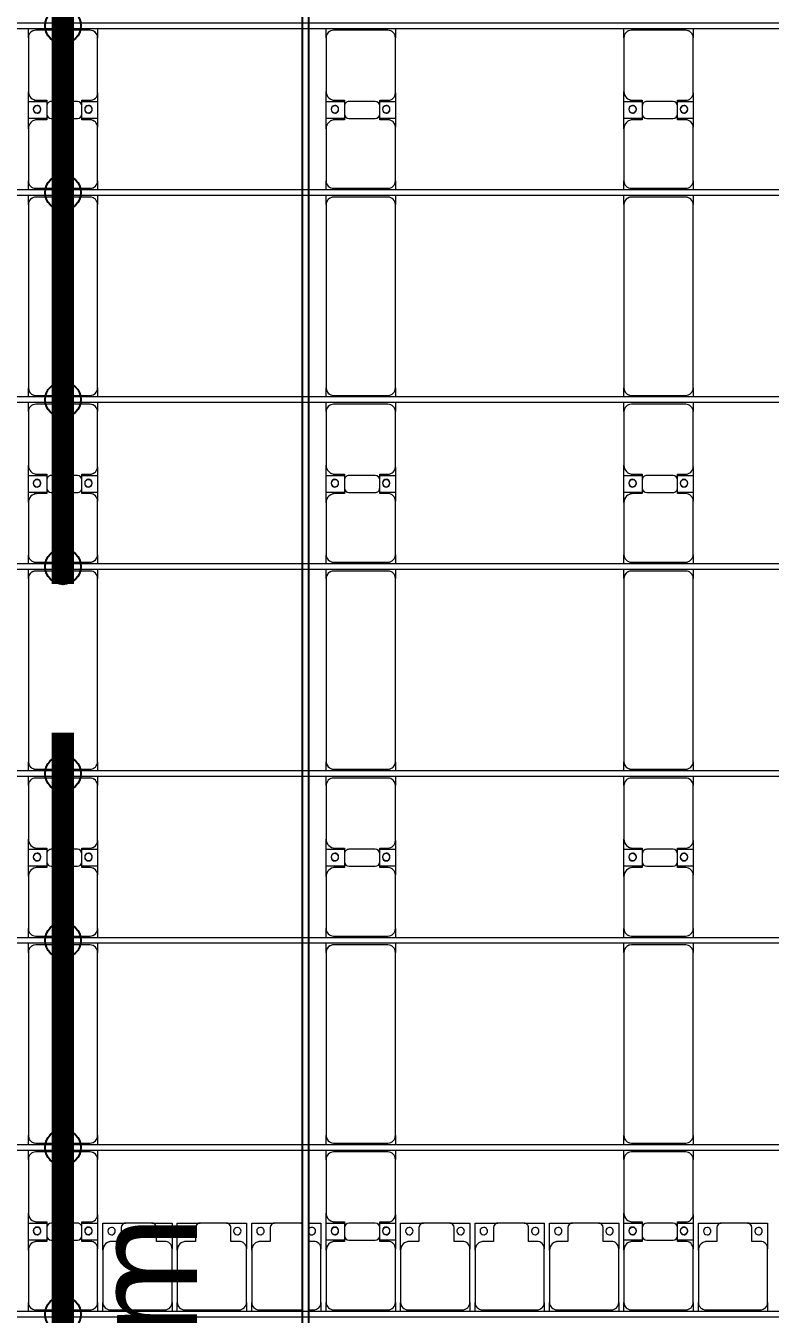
# Model space of a CAD drawing. Header units: millimetres. Extents: x -147246 to 112336, y -213734 to -86506.
# Drawn here: x -136365 to -131365, y -130845 to -122195 of the extents above; entities that cross this region are included whole.
import ezdxf

# ---------------------------------------------------------------- set-up
doc = ezdxf.new("R2010")
doc.units = ezdxf.units.MM
doc.layers.add('A-GENM', color=13, linetype='Continuous', lineweight=9)
doc.layers.add('S-BEAM', color=12, linetype='Continuous', lineweight=9)
doc.layers.add('GC-GHI CHU', color=2, linetype='Continuous')
doc.layers.add('GC-HOP 40x60 GIA CUONG', color=1, linetype='Continuous')
doc.styles.add('GC_VN', font='arial.ttf')

# ---------------------------------------------------------------- blocks, each defined once
blk = doc.blocks.new('Dai phao do pin - DẢI PHAO ĐỠ PIN-29486-BỐ TRÍ KHUNG KẾT CẤU BÈ PIN 05')
at = {"layer": 'A-GENM', "color": 7}
for p, q in [((25808.9, 223.4), (25869.7, 223.4)), ((25819.7, 173.4), (25819.7, -191.6)), ((26239.7, 223.4), (25869.7, 223.4)), ((26239.7, 223.4), (26412.2, 223.4)), ((26289.7, 118.2), (26289.7, 173.4)), ((26297.8, 223.4), (26470.3, 223.4)), ((26297.8, 118.2), (26297.8, 223.4)), ((26412.2, 223.4), (26412.2, 118.2)), ((26420.3, 173.4), (26420.3, 118.2)), ((26830.3, 223.4), (26470.3, 223.4)), ((26830.3, 223.4), (26888.9, 223.4)), ((26880.3, -191.6), (26880.3, 173.4)), ((26928.9, 223.4), (26989.7, 223.4)), ((26939.7, 173.4), (26939.7, -191.6)), ((28220.3, 223.4), (26989.7, 223.4)), ((28220.3, 223.4), (28278.9, 223.4)), ((28270.3, -191.6), (28270.3, 173.4)), ((28318.9, 223.4), (28379.7, 223.4)), ((28329.7, 173.4), (28329.7, -191.6)), ((28749.7, 223.4), (28379.7, 223.4)), ((28749.7, 223.4), (28922.2, 223.4)), ((28799.7, 118.2), (28799.7, 173.4)), ((28807.8, 223.4), (28980.3, 223.4)), ((28807.8, 118.2), (28807.8, 223.4)), ((28922.2, 223.4), (28922.2, 118.2)), ((28930.3, 173.4), (28930.3, 118.2)), ((29340.3, 223.4), (28980.3, 223.4)), ((29340.3, 223.4), (29398.9, 223.4)), ((29390.3, -191.6), (29390.3, 173.4)), ((29438.9, 223.4), (29499.7, 223.4)), ((29449.7, 173.4), (29449.7, -191.6)), ((30730.3, 223.4), (29499.7, 223.4)), ((30730.3, 223.4), (30788.9, 223.4)), ((30780.3, -191.6), (30780.3, 173.4)), ((30828.9, 223.4), (30889.7, 223.4)), ((30839.7, 173.4), (30839.7, -191.6)), ((31259.7, 223.4), (30889.7, 223.4)), ((31259.7, 223.4), (31432.2, 223.4)), ((31309.7, 118.2), (31309.7, 173.4)), ((31317.8, 223.4), (31490.3, 223.4)), ((31317.8, 118.2), (31317.8, 223.4)), ((31432.2, 223.4), (31432.2, 118.2)), ((31440.3, 173.4), (31440.3, 118.2)), ((31850.3, 223.4), (31490.3, 223.4)), ((31850.3, 223.4), (31908.9, 223.4)), ((31900.3, -191.6), (31900.3, 173.4)), ((31948.9, 223.4), (32009.7, 223.4)), ((31959.7, 173.4), (31959.7, -191.6)), ((33240.3, 223.4), (32009.7, 223.4)), ((33240.3, 223.4), (33298.9, 223.4)), ((33290.3, -191.6), (33290.3, 173.4)), ((33338.9, 223.4), (33399.7, 223.4)), ((33349.7, 173.4), (33349.7, -191.6)), ((33769.7, 223.4), (33399.7, 223.4)), ((33769.7, 223.4), (33942.2, 223.4)), ((33819.7, 118.2), (33819.7, 173.4)), ((33942.2, 223.4), (33942.2, 118.4)), ((26382.2, 118.2), (26289.7, 118.2)), ((26297.8, 88.2), (26297.8, -88.2)), ((26420.3, 118.2), (26327.8, 118.2)), ((26412.2, -88.2), (26412.2, 88.2)), ((28892.2, 118.2), (28799.7, 118.2)), ((28807.8, 88.2), (28807.8, -88.2)), ((28930.3, 118.2), (28837.8, 118.2)), ((28922.2, -88.2), (28922.2, 88.2)), ((31402.2, 118.2), (31309.7, 118.2)), ((31317.8, 88.2), (31317.8, -88.2)), ((31440.3, 118.2), (31347.8, 118.2)), ((31432.2, -88.2), (31432.2, 88.2)), ((33912.2, 118.2), (33819.7, 118.2)), ((33942.2, -88.2), (33942.2, 88.2)), ((26289.7, -181.6), (26289.7, -118.2)), ((26289.7, -118.2), (26382.2, -118.2)), ((26297.8, -241.6), (26297.8, -120.7)), ((26327.8, -118.2), (26420.3, -118.2)), ((26412.2, -120.7), (26412.2, -241.6)), ((26420.3, -118.2), (26420.3, -181.6)), ((28799.7, -181.6), (28799.7, -118.2)), ((28799.7, -118.2), (28892.2, -118.2)), ((28807.8, -241.6), (28807.8, -120.7)), ((28837.8, -118.2), (28930.3, -118.2)), ((28922.2, -120.7), (28922.2, -241.6)), ((28930.3, -118.2), (28930.3, -181.6)), ((31309.7, -181.6), (31309.7, -118.2)), ((31309.7, -118.2), (31402.2, -118.2)), ((31317.8, -241.6), (31317.8, -120.7)), ((31347.8, -118.2), (31440.3, -118.2)), ((31432.2, -120.7), (31432.2, -241.6)), ((31440.3, -118.2), (31440.3, -181.6)), ((33819.7, -181.6), (33819.7, -118.2)), ((33819.7, -118.2), (33912.2, -118.2)), ((33942.2, -120.7), (33942.2, -241.6)), ((25869.7, -241.6), (25808.9, -241.6)), ((25869.7, -241.6), (26229.7, -241.6)), ((26412.2, -241.6), (26229.7, -241.6)), ((26480.3, -241.6), (26297.8, -241.6)), ((26480.3, -241.6), (26830.3, -241.6)), ((26888.9, -241.6), (26830.3, -241.6)), ((26989.7, -241.6), (26928.9, -241.6)), ((26989.7, -241.6), (28220.3, -241.6)), ((28278.9, -241.6), (28220.3, -241.6)), ((28379.7, -241.6), (28318.9, -241.6)), ((28379.7, -241.6), (28739.7, -241.6)), ((28922.2, -241.6), (28739.7, -241.6)), ((28990.3, -241.6), (28807.8, -241.6)), ((28990.3, -241.6), (29340.3, -241.6)), ((29398.9, -241.6), (29340.3, -241.6)), ((29499.7, -241.6), (29438.9, -241.6)), ((29499.7, -241.6), (30730.3, -241.6)), ((30788.9, -241.6), (30730.3, -241.6)), ((30889.7, -241.6), (30828.9, -241.6)), ((30889.7, -241.6), (31249.7, -241.6)), ((31432.2, -241.6), (31249.7, -241.6)), ((31500.3, -241.6), (31317.8, -241.6)), ((31500.3, -241.6), (31850.3, -241.6)), ((31908.9, -241.6), (31850.3, -241.6)), ((32009.7, -241.6), (31948.9, -241.6)), ((32009.7, -241.6), (33240.3, -241.6)), ((33298.9, -241.6), (33240.3, -241.6)), ((33399.7, -241.6), (33338.9, -241.6)), ((33399.7, -241.6), (33759.7, -241.6)), ((33942.2, -241.6), (33759.7, -241.6))]:
    blk.add_line(p, q, dxfattribs=at)
for centre, radius, start, end in [((25869.7, 173.4), 50, 90, 180), ((25869.7, 173.4), 50, 139.64634, 180), ((26239.7, 173.4), 50, 360, 90), ((26239.7, 173.4), 50, 360, 45), ((26348.6, 161.8), 25, 360, 180), ((26351.4, 161.8), 25, 360, 180), ((26470.3, 173.4), 50, 90, 180), ((26470.3, 173.4), 50, 135, 180), ((26830.3, 173.4), 50, 0, 90), ((26830.3, 173.4), 50, 0, 45), ((26989.7, 173.4), 50, 90, 180), ((26989.7, 173.4), 50, 90, 180), ((28220.3, 173.4), 50, 0, 90), ((28220.3, 173.4), 50, 45, 90), ((28379.7, 173.4), 50, 90, 180), ((28379.7, 173.4), 50, 135, 180), ((28749.7, 173.4), 50, 0, 90), ((28749.7, 173.4), 50, 0, 45), ((28858.6, 161.8), 25, 0, 180), ((28861.4, 161.8), 25, 0, 180), ((28980.3, 173.4), 50, 90, 180), ((28980.3, 173.4), 50, 135, 180), ((29340.3, 173.4), 50, 0, 90), ((29340.3, 173.4), 50, 0, 45), ((29499.7, 173.4), 50, 90, 180), ((29499.7, 173.4), 50, 90, 180), ((30730.3, 173.4), 50, 0, 90), ((30730.3, 173.4), 50, 45, 90), ((30889.7, 173.4), 50, 90, 180), ((30889.7, 173.4), 50, 135, 180), ((31259.7, 173.4), 50, 0, 90), ((31259.7, 173.4), 50, 0, 45), ((31368.6, 161.8), 25, 360, 180), ((31371.4, 161.8), 25, 0, 180), ((31490.3, 173.4), 50, 90, 180), ((31490.3, 173.4), 50, 135, 180), ((31850.3, 173.4), 50, 0, 90), ((31850.3, 173.4), 50, 0, 45), ((32009.7, 173.4), 50, 90, 180), ((32009.7, 173.4), 50, 90, 180), ((33240.3, 173.4), 50, 0, 90), ((33240.3, 173.4), 50, 45, 90), ((33399.7, 173.4), 50, 90, 180), ((33399.7, 173.4), 50, 135, 180), ((33769.7, 173.4), 50, 360, 90), ((33769.7, 173.4), 50, 360, 45), ((33878.6, 161.8), 25, 360, 180), ((26327.8, 88.2), 30, 90, 180), ((26348.6, 161.8), 25, 180, 0), ((26351.4, 161.8), 25, 180, 0), ((26382.2, 88.2), 30, 0, 90), ((28837.8, 88.2), 30, 90, 180), ((28858.6, 161.8), 25, 180, 360), ((28861.4, 161.8), 25, 180, 0), ((28892.2, 88.2), 30, 360, 90), ((31347.8, 88.2), 30, 90, 180), ((31368.6, 161.8), 25, 180, 360), ((31371.4, 161.8), 25, 180, 0), ((31402.2, 88.2), 30, 0, 90), ((33878.6, 161.8), 25, 180, 360), ((33912.2, 88.2), 30, 0, 90), ((26327.8, -88.2), 30, 180, 270), ((26348.6, -183.2), 25, 360, 180), ((26351.4, -183.2), 25, 360, 180), ((26382.2, -88.2), 30, 270, 0), ((28837.8, -88.2), 30, 180, 270), ((28858.6, -183.2), 25, 360, 180), ((28861.4, -183.2), 25, 360, 180), ((28892.2, -88.2), 30, 270, 0), ((31347.8, -88.2), 30, 180, 270), ((31368.6, -183.2), 25, 360, 180), ((31371.4, -183.2), 25, 360, 180), ((31402.2, -88.2), 30, 270, 0), ((33878.6, -183.2), 25, 0, 180), ((33912.2, -88.2), 30, 270, 0), ((25869.7, -191.6), 50, 180, 270), ((25869.7, -191.6), 50, 180, 220.3569), ((26229.7, -181.6), 60, 270, 0), ((26229.7, -181.6), 60, 330, 0), ((26348.6, -183.2), 25, 180, 360), ((26351.4, -183.2), 25, 180, 360), ((26480.3, -181.6), 60, 180, 270), ((26480.3, -181.6), 60, 180, 210), ((26830.3, -191.6), 50, 270, 0), ((26830.3, -191.6), 50, 315, 0), ((26989.7, -191.6), 50, 180, 270), ((26989.7, -191.6), 50, 180, 255), ((28220.3, -191.6), 50, 270, 0), ((28220.3, -191.6), 50, 270, 345), ((28379.7, -191.6), 50, 180, 270), ((28379.7, -191.6), 50, 180, 225), ((28739.7, -181.6), 60, 270, 360), ((28739.7, -181.6), 60, 330, 0), ((28858.6, -183.2), 25, 180, 0), ((28861.4, -183.2), 25, 180, 360), ((28990.3, -181.6), 60, 180, 270), ((28990.3, -181.6), 60, 180, 210), ((29340.3, -191.6), 50, 270, 0), ((29340.3, -191.6), 50, 315, 0), ((29499.7, -191.6), 50, 180, 270), ((29499.7, -191.6), 50, 180, 255), ((30730.3, -191.6), 50, 270, 0), ((30730.3, -191.6), 50, 270, 345), ((30889.7, -191.6), 50, 180, 270), ((30889.7, -191.6), 50, 180, 225), ((31249.7, -181.6), 60, 270, 360), ((31249.7, -181.6), 60, 330, 0), ((31368.6, -183.2), 25, 180, 360), ((31371.4, -183.2), 25, 180, 360), ((31500.3, -181.6), 60, 180, 270), ((31500.3, -181.6), 60, 180, 210), ((31850.3, -191.6), 50, 270, 360), ((31850.3, -191.6), 50, 315, 0), ((32009.7, -191.6), 50, 180, 270), ((32009.7, -191.6), 50, 180, 255), ((33240.3, -191.6), 50, 270, 0), ((33240.3, -191.6), 50, 270, 345), ((33399.7, -191.6), 50, 180, 270), ((33399.7, -191.6), 50, 180, 225), ((33759.7, -181.6), 60, 270, 360), ((33759.7, -181.6), 60, 330, 360), ((33878.6, -183.2), 25, 180, 0)]:
    blk.add_arc(centre, radius, start, end, dxfattribs=at)
blk = doc.blocks.new('Dai phao do pin - DẢI PHAO ĐỠ PIN-29517-BỐ TRÍ KHUNG KẾT CẤU BÈ PIN 05')
at = {"layer": 'A-GENM', "color": 7}
for p, q in [((25808.9, 223.4), (25869.7, 223.4)), ((25819.7, 173.4), (25819.7, -191.6)), ((26239.7, 223.4), (25869.7, 223.4)), ((26239.7, 223.4), (26412.2, 223.4)), ((26289.7, 118.2), (26289.7, 173.4)), ((26297.8, 223.4), (26470.3, 223.4)), ((26297.8, 118.2), (26297.8, 223.4)), ((26412.2, 223.4), (26412.2, 118.2)), ((26420.3, 173.4), (26420.3, 118.2)), ((26830.3, 223.4), (26470.3, 223.4)), ((26830.3, 223.4), (26888.9, 223.4)), ((26880.3, -191.6), (26880.3, 173.4)), ((26928.9, 223.4), (26989.7, 223.4)), ((26939.7, 173.4), (26939.7, -191.6)), ((28220.3, 223.4), (26989.7, 223.4)), ((28220.3, 223.4), (28278.9, 223.4)), ((28270.3, -191.6), (28270.3, 173.4)), ((28318.9, 223.4), (28379.7, 223.4)), ((28329.7, 173.4), (28329.7, -191.6)), ((28749.7, 223.4), (28379.7, 223.4)), ((28749.7, 223.4), (28922.2, 223.4)), ((28799.7, 118.2), (28799.7, 173.4)), ((28807.8, 223.4), (28980.3, 223.4)), ((28807.8, 118.2), (28807.8, 223.4)), ((28922.2, 223.4), (28922.2, 118.2)), ((28930.3, 173.4), (28930.3, 118.2)), ((29340.3, 223.4), (28980.3, 223.4)), ((29340.3, 223.4), (29398.9, 223.4)), ((29390.3, -191.6), (29390.3, 173.4)), ((29438.9, 223.4), (29499.7, 223.4)), ((29449.7, 173.4), (29449.7, -191.6)), ((30730.3, 223.4), (29499.7, 223.4)), ((30730.3, 223.4), (30788.9, 223.4)), ((30780.3, -191.6), (30780.3, 173.4)), ((30828.9, 223.4), (30889.7, 223.4)), ((30839.7, 173.4), (30839.7, -191.6)), ((31259.7, 223.4), (30889.7, 223.4)), ((31259.7, 223.4), (31432.2, 223.4)), ((31309.7, 118.2), (31309.7, 173.4)), ((31317.8, 223.4), (31490.3, 223.4)), ((31317.8, 118.2), (31317.8, 223.4)), ((31432.2, 223.4), (31432.2, 118.2)), ((31440.3, 173.4), (31440.3, 118.2)), ((31850.3, 223.4), (31490.3, 223.4)), ((31850.3, 223.4), (31908.9, 223.4)), ((31900.3, -191.6), (31900.3, 173.4)), ((31948.9, 223.4), (32009.7, 223.4)), ((31959.7, 173.4), (31959.7, -191.6)), ((33240.3, 223.4), (32009.7, 223.4)), ((33240.3, 223.4), (33298.9, 223.4)), ((33290.3, -191.6), (33290.3, 173.4)), ((33338.9, 223.4), (33399.7, 223.4)), ((33349.7, 173.4), (33349.7, -191.6)), ((33769.7, 223.4), (33399.7, 223.4)), ((33769.7, 223.4), (33942.2, 223.4)), ((33819.7, 118.2), (33819.7, 173.4)), ((33942.2, 223.4), (33942.2, 118.4)), ((26382.2, 118.2), (26289.7, 118.2)), ((26297.8, 88.2), (26297.8, -88.2)), ((26420.3, 118.2), (26327.8, 118.2)), ((26412.2, -88.2), (26412.2, 88.2)), ((28892.2, 118.2), (28799.7, 118.2)), ((28807.8, 88.2), (28807.8, -88.2)), ((28930.3, 118.2), (28837.8, 118.2)), ((28922.2, -88.2), (28922.2, 88.2)), ((31402.2, 118.2), (31309.7, 118.2)), ((31317.8, 88.2), (31317.8, -88.2)), ((31440.3, 118.2), (31347.8, 118.2)), ((31432.2, -88.2), (31432.2, 88.2)), ((33912.2, 118.2), (33819.7, 118.2)), ((33942.2, -88.2), (33942.2, 88.2)), ((26289.7, -181.6), (26289.7, -118.2)), ((26289.7, -118.2), (26382.2, -118.2)), ((26297.8, -241.6), (26297.8, -118.2)), ((26327.8, -118.2), (26420.3, -118.2)), ((26412.2, -118.2), (26412.2, -241.6)), ((26420.3, -118.2), (26420.3, -181.6)), ((28799.7, -181.6), (28799.7, -118.2)), ((28799.7, -118.2), (28892.2, -118.2)), ((28807.8, -241.6), (28807.8, -118.2)), ((28837.8, -118.2), (28930.3, -118.2)), ((28922.2, -118.2), (28922.2, -241.6)), ((28930.3, -118.2), (28930.3, -181.6)), ((31309.7, -181.6), (31309.7, -118.2)), ((31309.7, -118.2), (31402.2, -118.2)), ((31317.8, -241.6), (31317.8, -118.2)), ((31347.8, -118.2), (31440.3, -118.2)), ((31432.2, -118.2), (31432.2, -241.6)), ((31440.3, -118.2), (31440.3, -181.6)), ((33819.7, -181.6), (33819.7, -118.2)), ((33819.7, -118.2), (33912.2, -118.2)), ((33942.2, -118), (33942.2, -241.6)), ((25869.7, -241.6), (25808.9, -241.6)), ((25869.7, -241.6), (26229.7, -241.6)), ((26412.2, -241.6), (26229.7, -241.6)), ((26480.3, -241.6), (26297.8, -241.6)), ((26480.3, -241.6), (26830.3, -241.6)), ((26888.9, -241.6), (26830.3, -241.6)), ((26989.7, -241.6), (26928.9, -241.6)), ((26989.7, -241.6), (28220.3, -241.6)), ((28278.9, -241.6), (28220.3, -241.6)), ((28379.7, -241.6), (28318.9, -241.6)), ((28379.7, -241.6), (28739.7, -241.6)), ((28922.2, -241.6), (28739.7, -241.6)), ((28990.3, -241.6), (28807.8, -241.6)), ((28990.3, -241.6), (29340.3, -241.6)), ((29398.9, -241.6), (29340.3, -241.6)), ((29499.7, -241.6), (29438.9, -241.6)), ((29499.7, -241.6), (30730.3, -241.6)), ((30788.9, -241.6), (30730.3, -241.6)), ((30889.7, -241.6), (30828.9, -241.6)), ((30889.7, -241.6), (31249.7, -241.6)), ((31432.2, -241.6), (31249.7, -241.6)), ((31500.3, -241.6), (31317.8, -241.6)), ((31500.3, -241.6), (31850.3, -241.6)), ((31908.9, -241.6), (31850.3, -241.6)), ((32009.7, -241.6), (31948.9, -241.6)), ((32009.7, -241.6), (33240.3, -241.6)), ((33298.9, -241.6), (33240.3, -241.6)), ((33399.7, -241.6), (33338.9, -241.6)), ((33399.7, -241.6), (33759.7, -241.6)), ((33942.2, -241.6), (33759.7, -241.6))]:
    blk.add_line(p, q, dxfattribs=at)
for centre, radius, start, end in [((25869.7, 173.4), 50, 90, 180), ((25869.7, 173.4), 50, 139.66143, 180), ((26239.7, 173.4), 50, 360, 90), ((26239.7, 173.4), 50, 360, 45), ((26348.6, 161.8), 25, 360, 180), ((26351.4, 161.8), 25, 360, 180), ((26470.3, 173.4), 50, 90, 180), ((26470.3, 173.4), 50, 135, 180), ((26830.3, 173.4), 50, 0, 90), ((26830.3, 173.4), 50, 0, 45), ((26989.7, 173.4), 50, 90, 180), ((26989.7, 173.4), 50, 90, 180), ((28220.3, 173.4), 50, 0, 90), ((28220.3, 173.4), 50, 45, 90), ((28379.7, 173.4), 50, 90, 180), ((28379.7, 173.4), 50, 135, 180), ((28749.7, 173.4), 50, 0, 90), ((28749.7, 173.4), 50, 0, 45), ((28858.6, 161.8), 25, 0, 180), ((28861.4, 161.8), 25, 0, 180), ((28980.3, 173.4), 50, 90, 180), ((28980.3, 173.4), 50, 135, 180), ((29340.3, 173.4), 50, 0, 90), ((29340.3, 173.4), 50, 0, 45), ((29499.7, 173.4), 50, 90, 180), ((29499.7, 173.4), 50, 90, 180), ((30730.3, 173.4), 50, 0, 90), ((30730.3, 173.4), 50, 45, 90), ((30889.7, 173.4), 50, 90, 180), ((30889.7, 173.4), 50, 135, 180), ((31259.7, 173.4), 50, 0, 90), ((31259.7, 173.4), 50, 0, 45), ((31368.6, 161.8), 25, 360, 180), ((31371.4, 161.8), 25, 0, 180), ((31490.3, 173.4), 50, 90, 180), ((31490.3, 173.4), 50, 135, 180), ((31850.3, 173.4), 50, 0, 90), ((31850.3, 173.4), 50, 0, 45), ((32009.7, 173.4), 50, 90, 180), ((32009.7, 173.4), 50, 90, 180), ((33240.3, 173.4), 50, 0, 90), ((33240.3, 173.4), 50, 45, 90), ((33399.7, 173.4), 50, 90, 180), ((33399.7, 173.4), 50, 135, 180), ((33769.7, 173.4), 50, 360, 90), ((33769.7, 173.4), 50, 360, 45), ((33878.6, 161.8), 25, 360, 180), ((26327.8, 88.2), 30, 90, 180), ((26348.6, 161.8), 25, 180, 0), ((26351.4, 161.8), 25, 180, 0), ((26382.2, 88.2), 30, 0, 90), ((28837.8, 88.2), 30, 90, 180), ((28858.6, 161.8), 25, 180, 360), ((28861.4, 161.8), 25, 180, 0), ((28892.2, 88.2), 30, 360, 90), ((31347.8, 88.2), 30, 90, 180), ((31368.6, 161.8), 25, 180, 360), ((31371.4, 161.8), 25, 180, 0), ((31402.2, 88.2), 30, 0, 90), ((33878.6, 161.8), 25, 180, 360), ((33912.2, 88.2), 30, 0, 90), ((26327.8, -88.2), 30, 180, 270), ((26348.6, -183.2), 25, 360, 180), ((26351.4, -183.2), 25, 360, 180), ((26382.2, -88.2), 30, 270, 0), ((28837.8, -88.2), 30, 180, 270), ((28858.6, -183.2), 25, 360, 180), ((28861.4, -183.2), 25, 360, 180), ((28892.2, -88.2), 30, 270, 0), ((31347.8, -88.2), 30, 180, 270), ((31368.6, -183.2), 25, 360, 180), ((31371.4, -183.2), 25, 360, 180), ((31402.2, -88.2), 30, 270, 0), ((33878.6, -183.2), 25, 0, 180), ((33912.2, -88.2), 30, 270, 0), ((25869.7, -191.6), 50, 180, 270), ((25869.7, -191.6), 50, 180, 225), ((26229.7, -181.6), 60, 270, 0), ((26229.7, -181.6), 60, 330, 0), ((26348.6, -183.2), 25, 180, 360), ((26351.4, -183.2), 25, 180, 360), ((26480.3, -181.6), 60, 180, 270), ((26480.3, -181.6), 60, 180, 210), ((26830.3, -191.6), 50, 270, 0), ((26830.3, -191.6), 50, 315, 0), ((26989.7, -191.6), 50, 180, 270), ((26989.7, -191.6), 50, 180, 210), ((26989.7, -191.6), 50, 211.32872, 255), ((28220.3, -191.6), 50, 270, 0), ((28220.3, -191.6), 50, 270, 345), ((28379.7, -191.6), 50, 180, 270), ((28379.7, -191.6), 50, 180, 225), ((28739.7, -181.6), 60, 270, 360), ((28739.7, -181.6), 60, 330, 0), ((28858.6, -183.2), 25, 180, 0), ((28861.4, -183.2), 25, 180, 360), ((28990.3, -181.6), 60, 180, 270), ((28990.3, -181.6), 60, 180, 210), ((29340.3, -191.6), 50, 270, 0), ((29340.3, -191.6), 50, 315, 0), ((29499.7, -191.6), 50, 180, 270), ((29499.7, -191.6), 50, 180, 255), ((30730.3, -191.6), 50, 270, 0), ((30730.3, -191.6), 50, 270, 345), ((30889.7, -191.6), 50, 180, 270), ((30889.7, -191.6), 50, 180, 225), ((31249.7, -181.6), 60, 270, 360), ((31249.7, -181.6), 60, 330, 0), ((31368.6, -183.2), 25, 180, 360), ((31371.4, -183.2), 25, 180, 360), ((31500.3, -181.6), 60, 180, 270), ((31500.3, -181.6), 60, 180, 210), ((31850.3, -191.6), 50, 270, 360), ((31850.3, -191.6), 50, 315, 0), ((32009.7, -191.6), 50, 180, 270), ((32009.7, -191.6), 50, 180, 210), ((32009.7, -191.6), 50, 211.29966, 255), ((33240.3, -191.6), 50, 270, 0), ((33240.3, -191.6), 50, 270, 345), ((33399.7, -191.6), 50, 180, 270), ((33399.7, -191.6), 50, 180, 225), ((33759.7, -181.6), 60, 270, 360), ((33759.7, -181.6), 60, 330, 360), ((33878.6, -183.2), 25, 180, 0)]:
    blk.add_arc(centre, radius, start, end, dxfattribs=at)
blk = doc.blocks.new('Dai phao do pin - DẢI PHAO ĐỠ PIN-29548-BỐ TRÍ KHUNG KẾT CẤU BÈ PIN 05')
at = {"layer": 'A-GENM', "color": 7}
for p, q in [((25808.9, 223.4), (25869.7, 223.4)), ((25819.7, 173.4), (25819.7, -191.6)), ((26239.7, 223.4), (25869.7, 223.4)), ((26239.7, 223.4), (26412.2, 223.4)), ((26289.7, 118.2), (26289.7, 173.4)), ((26297.8, 223.4), (26470.3, 223.4)), ((26297.8, 118.2), (26297.8, 223.4)), ((26412.2, 223.4), (26412.2, 118.2)), ((26420.3, 173.4), (26420.3, 118.2)), ((26830.3, 223.4), (26470.3, 223.4)), ((26830.3, 223.4), (26888.9, 223.4)), ((26880.3, -191.6), (26880.3, 173.4)), ((26928.9, 223.4), (26989.7, 223.4)), ((26939.7, 173.4), (26939.7, -191.6)), ((28220.3, 223.4), (26989.7, 223.4)), ((28220.3, 223.4), (28278.9, 223.4)), ((28270.3, -191.6), (28270.3, 173.4)), ((28318.9, 223.4), (28379.7, 223.4)), ((28329.7, 173.4), (28329.7, -191.6)), ((28749.7, 223.4), (28379.7, 223.4)), ((28749.7, 223.4), (28922.2, 223.4)), ((28799.7, 118.2), (28799.7, 173.4)), ((28807.8, 223.4), (28980.3, 223.4)), ((28807.8, 118.2), (28807.8, 223.4)), ((28922.2, 223.4), (28922.2, 118.2)), ((28930.3, 173.4), (28930.3, 118.2)), ((29340.3, 223.4), (28980.3, 223.4)), ((29340.3, 223.4), (29398.9, 223.4)), ((29390.3, -191.6), (29390.3, 173.4)), ((29438.9, 223.4), (29499.7, 223.4)), ((29449.7, 173.4), (29449.7, -191.6)), ((30730.3, 223.4), (29499.7, 223.4)), ((30730.3, 223.4), (30788.9, 223.4)), ((30780.3, -191.6), (30780.3, 173.4)), ((30828.9, 223.4), (30889.7, 223.4)), ((30839.7, 173.4), (30839.7, -191.6)), ((31259.7, 223.4), (30889.7, 223.4)), ((31259.7, 223.4), (31432.2, 223.4)), ((31309.7, 118.2), (31309.7, 173.4)), ((31317.8, 223.4), (31490.3, 223.4)), ((31317.8, 118.2), (31317.8, 223.4)), ((31432.2, 223.4), (31432.2, 118.2)), ((31440.3, 173.4), (31440.3, 118.2)), ((31850.3, 223.4), (31490.3, 223.4)), ((31850.3, 223.4), (31908.9, 223.4)), ((31900.3, -191.6), (31900.3, 173.4)), ((31948.9, 223.4), (32009.7, 223.4)), ((31959.7, 173.4), (31959.7, -191.6)), ((33240.3, 223.4), (32009.7, 223.4)), ((33240.3, 223.4), (33298.9, 223.4)), ((33290.3, -191.6), (33290.3, 173.4)), ((33338.9, 223.4), (33399.7, 223.4)), ((33349.7, 173.4), (33349.7, -191.6)), ((33769.7, 223.4), (33399.7, 223.4)), ((33769.7, 223.4), (33942.2, 223.4)), ((33819.7, 118.2), (33819.7, 173.4)), ((33942.2, 223.4), (33942.2, 118.4)), ((26382.2, 118.2), (26289.7, 118.2)), ((26297.8, 88.2), (26297.8, -88.2)), ((26420.3, 118.2), (26327.8, 118.2)), ((26412.2, -88.2), (26412.2, 88.2)), ((28892.2, 118.2), (28799.7, 118.2)), ((28807.8, 88.2), (28807.8, -88.2)), ((28930.3, 118.2), (28837.8, 118.2)), ((28922.2, -88.2), (28922.2, 88.2)), ((31402.2, 118.2), (31309.7, 118.2)), ((31317.8, 88.2), (31317.8, -88.2)), ((31440.3, 118.2), (31347.8, 118.2)), ((31432.2, -88.2), (31432.2, 88.2)), ((33912.2, 118.2), (33819.7, 118.2)), ((33942.2, -88.2), (33942.2, 88.2)), ((26289.7, -181.6), (26289.7, -118.2)), ((26289.7, -118.2), (26382.2, -118.2)), ((26297.8, -241.6), (26297.8, -118.2)), ((26327.8, -118.2), (26420.3, -118.2)), ((26412.2, -118.2), (26412.2, -241.6)), ((26420.3, -118.2), (26420.3, -181.6)), ((28799.7, -181.6), (28799.7, -118.2)), ((28799.7, -118.2), (28892.2, -118.2)), ((28807.8, -241.6), (28807.8, -118.2)), ((28837.8, -118.2), (28930.3, -118.2)), ((28922.2, -118.2), (28922.2, -241.6)), ((28930.3, -118.2), (28930.3, -181.6)), ((31309.7, -181.6), (31309.7, -118.2)), ((31309.7, -118.2), (31402.2, -118.2)), ((31317.8, -241.6), (31317.8, -118.2)), ((31347.8, -118.2), (31440.3, -118.2)), ((31432.2, -118.2), (31432.2, -241.6)), ((31440.3, -118.2), (31440.3, -181.6)), ((33819.7, -181.6), (33819.7, -118.2)), ((33819.7, -118.2), (33912.2, -118.2)), ((33942.2, -118), (33942.2, -241.6)), ((25869.7, -241.6), (25808.9, -241.6)), ((25869.7, -241.6), (26229.7, -241.6)), ((26412.2, -241.6), (26229.7, -241.6)), ((26480.3, -241.6), (26297.8, -241.6)), ((26480.3, -241.6), (26830.3, -241.6)), ((26888.9, -241.6), (26830.3, -241.6)), ((26989.7, -241.6), (26928.9, -241.6)), ((26989.7, -241.6), (28220.3, -241.6)), ((28278.9, -241.6), (28220.3, -241.6)), ((28379.7, -241.6), (28318.9, -241.6)), ((28379.7, -241.6), (28739.7, -241.6)), ((28922.2, -241.6), (28739.7, -241.6)), ((28990.3, -241.6), (28807.8, -241.6)), ((28990.3, -241.6), (29340.3, -241.6)), ((29398.9, -241.6), (29340.3, -241.6)), ((29499.7, -241.6), (29438.9, -241.6)), ((29499.7, -241.6), (30730.3, -241.6)), ((30788.9, -241.6), (30730.3, -241.6)), ((30889.7, -241.6), (30828.9, -241.6)), ((30889.7, -241.6), (31249.7, -241.6)), ((31432.2, -241.6), (31249.7, -241.6)), ((31500.3, -241.6), (31317.8, -241.6)), ((31500.3, -241.6), (31850.3, -241.6)), ((31908.9, -241.6), (31850.3, -241.6)), ((32009.7, -241.6), (31948.9, -241.6)), ((32009.7, -241.6), (33240.3, -241.6)), ((33298.9, -241.6), (33240.3, -241.6)), ((33399.7, -241.6), (33338.9, -241.6)), ((33399.7, -241.6), (33759.7, -241.6)), ((33942.2, -241.6), (33759.7, -241.6))]:
    blk.add_line(p, q, dxfattribs=at)
for centre, radius, start, end in [((25869.7, 173.4), 50, 90, 180), ((25869.7, 173.4), 50, 139.67652, 180), ((26239.7, 173.4), 50, 360, 90), ((26239.7, 173.4), 50, 360, 45), ((26348.6, 161.8), 25, 360, 180), ((26351.4, 161.8), 25, 360, 180), ((26470.3, 173.4), 50, 90, 180), ((26470.3, 173.4), 50, 135, 180), ((26830.3, 173.4), 50, 0, 90), ((26830.3, 173.4), 50, 0, 45), ((26989.7, 173.4), 50, 90, 180), ((26989.7, 173.4), 50, 90, 180), ((28220.3, 173.4), 50, 0, 90), ((28220.3, 173.4), 50, 45, 90), ((28379.7, 173.4), 50, 90, 180), ((28379.7, 173.4), 50, 135, 180), ((28749.7, 173.4), 50, 0, 90), ((28749.7, 173.4), 50, 0, 45), ((28858.6, 161.8), 25, 0, 180), ((28861.4, 161.8), 25, 0, 180), ((28980.3, 173.4), 50, 90, 180), ((28980.3, 173.4), 50, 135, 180), ((29340.3, 173.4), 50, 0, 90), ((29340.3, 173.4), 50, 0, 45), ((29499.7, 173.4), 50, 90, 180), ((29499.7, 173.4), 50, 90, 180), ((30730.3, 173.4), 50, 0, 90), ((30730.3, 173.4), 50, 45, 90), ((30889.7, 173.4), 50, 90, 180), ((30889.7, 173.4), 50, 135, 180), ((31259.7, 173.4), 50, 0, 90), ((31259.7, 173.4), 50, 0, 45), ((31368.6, 161.8), 25, 360, 180), ((31371.4, 161.8), 25, 0, 180), ((31490.3, 173.4), 50, 90, 180), ((31490.3, 173.4), 50, 135, 180), ((31850.3, 173.4), 50, 0, 90), ((31850.3, 173.4), 50, 0, 45), ((32009.7, 173.4), 50, 90, 180), ((32009.7, 173.4), 50, 90, 180), ((33240.3, 173.4), 50, 0, 90), ((33240.3, 173.4), 50, 45, 90), ((33399.7, 173.4), 50, 90, 180), ((33399.7, 173.4), 50, 135, 180), ((33769.7, 173.4), 50, 360, 90), ((33769.7, 173.4), 50, 360, 45), ((33878.6, 161.8), 25, 360, 180), ((26327.8, 88.2), 30, 90, 180), ((26348.6, 161.8), 25, 180, 0), ((26351.4, 161.8), 25, 180, 0), ((26382.2, 88.2), 30, 0, 90), ((28837.8, 88.2), 30, 90, 180), ((28858.6, 161.8), 25, 180, 360), ((28861.4, 161.8), 25, 180, 0), ((28892.2, 88.2), 30, 360, 90), ((31347.8, 88.2), 30, 90, 180), ((31368.6, 161.8), 25, 180, 360), ((31371.4, 161.8), 25, 180, 0), ((31402.2, 88.2), 30, 0, 90), ((33878.6, 161.8), 25, 180, 360), ((33912.2, 88.2), 30, 0, 90), ((26327.8, -88.2), 30, 180, 270), ((26348.6, -183.2), 25, 360, 180), ((26351.4, -183.2), 25, 360, 180), ((26382.2, -88.2), 30, 270, 0), ((28837.8, -88.2), 30, 180, 270), ((28858.6, -183.2), 25, 360, 180), ((28861.4, -183.2), 25, 360, 180), ((28892.2, -88.2), 30, 270, 0), ((31347.8, -88.2), 30, 180, 270), ((31368.6, -183.2), 25, 360, 180), ((31371.4, -183.2), 25, 360, 180), ((31402.2, -88.2), 30, 270, 0), ((33878.6, -183.2), 25, 0, 180), ((33912.2, -88.2), 30, 270, 0), ((25869.7, -191.6), 50, 180, 270), ((25869.7, -191.6), 50, 180, 220.32672), ((26229.7, -181.6), 60, 270, 0), ((26229.7, -181.6), 60, 330, 0), ((26348.6, -183.2), 25, 180, 360), ((26351.4, -183.2), 25, 180, 360), ((26480.3, -181.6), 60, 180, 270), ((26480.3, -181.6), 60, 180, 210), ((26830.3, -191.6), 50, 270, 0), ((26830.3, -191.6), 50, 315, 0), ((26989.7, -191.6), 50, 180, 270), ((26989.7, -191.6), 50, 180, 255), ((28220.3, -191.6), 50, 270, 0), ((28220.3, -191.6), 50, 270, 345), ((28379.7, -191.6), 50, 180, 270), ((28379.7, -191.6), 50, 180, 225), ((28739.7, -181.6), 60, 270, 360), ((28739.7, -181.6), 60, 330, 0), ((28858.6, -183.2), 25, 180, 0), ((28861.4, -183.2), 25, 180, 360), ((28990.3, -181.6), 60, 180, 270), ((28990.3, -181.6), 60, 180, 210), ((29340.3, -191.6), 50, 270, 0), ((29340.3, -191.6), 50, 315, 0), ((29499.7, -191.6), 50, 180, 270), ((29499.7, -191.6), 50, 180, 255), ((30730.3, -191.6), 50, 270, 0), ((30730.3, -191.6), 50, 270, 345), ((30889.7, -191.6), 50, 180, 270), ((30889.7, -191.6), 50, 180, 225), ((31249.7, -181.6), 60, 270, 360), ((31249.7, -181.6), 60, 330, 0), ((31368.6, -183.2), 25, 180, 360), ((31371.4, -183.2), 25, 180, 360), ((31500.3, -181.6), 60, 180, 270), ((31500.3, -181.6), 60, 180, 210), ((31850.3, -191.6), 50, 270, 360), ((31850.3, -191.6), 50, 315, 0), ((32009.7, -191.6), 50, 180, 270), ((32009.7, -191.6), 50, 180, 255), ((33240.3, -191.6), 50, 270, 0), ((33240.3, -191.6), 50, 270, 345), ((33399.7, -191.6), 50, 180, 270), ((33399.7, -191.6), 50, 180, 225), ((33759.7, -181.6), 60, 270, 360), ((33759.7, -181.6), 60, 330, 360), ((33878.6, -183.2), 25, 180, 0)]:
    blk.add_arc(centre, radius, start, end, dxfattribs=at)
blk = doc.blocks.new('Dải phao đi lại kèm đỡ invester - DẢI PHAO ĐI LẠI-14853-BỐ TRÍ KHUNG KẾT CẤU BÈ PIN 05')
at = {"layer": 'A-GENM', "color": 7}
for p, q in [((3758.4, 1312.2), (3879.1, 1312.2)), ((3758.4, 1129.7), (3758.4, 1312.2)), ((4088.2, 1312.2), (3911.8, 1312.2)), ((4118, 1312.2), (4223.4, 1312.2)), ((4223.4, 1312.2), (4223.4, 1139.7)), ((4258.4, 1312.2), (4411.8, 1312.2)), ((4258.4, 1129.7), (4258.4, 1312.2)), ((4588.2, 1312.2), (4411.8, 1312.2)), ((4588.2, 1312.2), (4723.4, 1312.2)), ((4723.4, 1312.2), (4723.4, 1139.7)), ((4758.4, 1312.2), (4911.8, 1312.2)), ((4758.4, 1129.7), (4758.4, 1312.2)), ((5088.2, 1312.2), (4911.8, 1312.2)), ((5088.2, 1312.2), (5223.4, 1312.2)), ((5223.4, 1312.2), (5223.4, 1139.7)), ((5258.4, 1312.2), (5411.8, 1312.2)), ((5258.4, 1129.7), (5258.4, 1312.2)), ((5588.2, 1312.2), (5411.8, 1312.2)), ((5588.2, 1312.2), (5599.8, 1312.2)), ((5639.8, 1312.2), (5723.4, 1312.2)), ((5723.4, 1312.2), (5723.4, 1139.7)), ((5758.4, 1312.2), (5881.6, 1312.2)), ((5758.4, 1129.7), (5758.4, 1312.2)), ((6088.2, 1312.2), (5911.8, 1312.2)), ((6118, 1312.2), (6223.4, 1312.2)), ((6223.4, 1312.2), (6223.4, 1139.7)), ((6258.4, 1312.2), (6411.8, 1312.2)), ((6258.4, 1129.7), (6258.4, 1312.2)), ((6588.2, 1312.2), (6411.8, 1312.2)), ((6588.2, 1312.2), (6723.4, 1312.2)), ((6723.4, 1312.2), (6723.4, 1139.7)), ((6758.4, 1312.2), (6911.8, 1312.2)), ((6758.4, 1129.7), (6758.4, 1312.2)), ((7088.2, 1312.2), (6911.8, 1312.2)), ((7088.2, 1312.2), (7223.4, 1312.2)), ((7223.4, 1312.2), (7223.4, 1139.7)), ((7258.4, 1312.2), (7411.8, 1312.2)), ((7258.4, 1129.7), (7258.4, 1312.2)), ((7588.2, 1312.2), (7411.8, 1312.2)), ((7588.2, 1312.2), (7723.4, 1312.2)), ((7723.4, 1312.2), (7723.4, 1139.7)), ((7758.4, 1312.2), (7881.6, 1312.2)), ((7758.4, 1129.7), (7758.4, 1312.2)), ((8088.2, 1312.2), (7911.8, 1312.2)), ((8118, 1312.2), (8223.4, 1312.2)), ((8223.4, 1312.2), (8223.4, 1139.7)), ((8258.4, 1312.2), (8411.8, 1312.2)), ((8258.4, 1129.7), (8258.4, 1312.2)), ((8588.2, 1312.2), (8411.8, 1312.2)), ((8588.2, 1312.2), (8723.4, 1312.2)), ((8723.4, 1312.2), (8723.4, 1139.7)), ((3881.8, 1282.2), (3881.8, 1189.7)), ((4118.2, 1189.7), (4118.2, 1282.2)), ((4381.8, 1282.2), (4381.8, 1189.7)), ((4618.2, 1189.7), (4618.2, 1282.2)), ((4881.8, 1282.2), (4881.8, 1189.7)), ((5118.2, 1189.7), (5118.2, 1282.2)), ((5381.8, 1282.2), (5381.8, 1189.7)), ((5881.8, 1282.2), (5881.8, 1189.7)), ((6118.2, 1189.7), (6118.2, 1282.2)), ((6381.8, 1282.2), (6381.8, 1189.7)), ((6618.2, 1189.7), (6618.2, 1282.2)), ((6881.8, 1282.2), (6881.8, 1189.7)), ((7118.2, 1189.7), (7118.2, 1282.2)), ((7381.8, 1282.2), (7381.8, 1189.7)), ((7618.2, 1189.7), (7618.2, 1282.2)), ((7881.8, 1282.2), (7881.8, 1189.7)), ((8118.2, 1189.7), (8118.2, 1282.2)), ((8381.8, 1282.2), (8381.8, 1189.7)), ((8618.2, 1189.7), (8618.2, 1282.2)), ((3758.4, 1129.7), (3758.4, 779.7)), ((3881.8, 1189.7), (3818.4, 1189.7)), ((4173.4, 1189.7), (4118.2, 1189.7)), ((4223.4, 779.7), (4223.4, 1139.7)), ((4258.4, 1129.7), (4258.4, 779.7)), ((4381.8, 1189.7), (4318.4, 1189.7)), ((4673.4, 1189.7), (4618.2, 1189.7)), ((4723.4, 779.7), (4723.4, 1139.7)), ((4758.4, 1129.7), (4758.4, 779.7)), ((4881.8, 1189.7), (4818.4, 1189.7)), ((5173.4, 1189.7), (5118.2, 1189.7)), ((5223.4, 779.7), (5223.4, 1139.7)), ((5258.4, 1129.7), (5258.4, 779.7)), ((5381.8, 1189.7), (5318.4, 1189.7)), ((5673.4, 1189.7), (5639.8, 1189.7)), ((5723.4, 779.7), (5723.4, 1139.7)), ((5758.4, 1129.7), (5758.4, 779.7)), ((5881.8, 1189.7), (5818.4, 1189.7)), ((6173.4, 1189.7), (6118.2, 1189.7)), ((6223.4, 779.7), (6223.4, 1139.7)), ((6258.4, 1129.7), (6258.4, 779.7)), ((6381.8, 1189.7), (6318.4, 1189.7)), ((6673.4, 1189.7), (6618.2, 1189.7)), ((6723.4, 779.7), (6723.4, 1139.7)), ((6758.4, 1129.7), (6758.4, 779.7)), ((6881.8, 1189.7), (6818.4, 1189.7)), ((7173.4, 1189.7), (7118.2, 1189.7)), ((7223.4, 779.7), (7223.4, 1139.7)), ((7258.4, 1129.7), (7258.4, 779.7)), ((7381.8, 1189.7), (7318.4, 1189.7)), ((7673.4, 1189.7), (7618.2, 1189.7)), ((7723.4, 779.7), (7723.4, 1139.7)), ((7758.4, 1129.7), (7758.4, 779.7)), ((7881.8, 1189.7), (7818.4, 1189.7)), ((8173.4, 1189.7), (8118.2, 1189.7)), ((8223.4, 779.7), (8223.4, 1139.7)), ((8258.4, 1129.7), (8258.4, 779.7)), ((8381.8, 1189.7), (8318.4, 1189.7)), ((8673.4, 1189.7), (8618.2, 1189.7)), ((8723.4, 779.7), (8723.4, 1139.7)), ((3758.4, 720.8), (3758.4, 779.7)), ((4223.4, 779.7), (4223.4, 720.8)), ((4258.4, 720.8), (4258.4, 779.7)), ((4723.4, 779.7), (4723.4, 720.8)), ((4758.4, 720.8), (4758.4, 779.7)), ((5223.4, 779.7), (5223.4, 720.8)), ((5258.4, 720.8), (5258.4, 779.7)), ((5723.4, 779.7), (5723.4, 720.8)), ((5758.4, 720.8), (5758.4, 779.7)), ((6223.4, 779.7), (6223.4, 720.8)), ((6258.4, 720.8), (6258.4, 779.7)), ((6723.4, 779.7), (6723.4, 720.8)), ((6758.4, 720.8), (6758.4, 779.7)), ((7223.4, 779.7), (7223.4, 720.8)), ((7258.4, 720.8), (7258.4, 779.7)), ((7723.4, 779.7), (7723.4, 720.8)), ((7758.4, 720.8), (7758.4, 779.7)), ((8223.4, 779.7), (8223.4, 720.8)), ((8258.4, 720.8), (8258.4, 779.7)), ((8723.4, 779.7), (8723.4, 720.8)), ((3808.4, 729.7), (4173.4, 729.7)), ((4308.4, 729.7), (4673.4, 729.7)), ((4808.4, 729.7), (5173.4, 729.7)), ((5308.4, 729.7), (5599.8, 729.7)), ((5639.8, 729.7), (5673.4, 729.7)), ((5808.4, 729.7), (6173.4, 729.7)), ((6308.4, 729.7), (6673.4, 729.7)), ((6808.4, 729.7), (7173.4, 729.7)), ((7308.4, 729.7), (7673.4, 729.7)), ((7808.4, 729.7), (8173.4, 729.7)), ((8308.4, 729.7), (8673.4, 729.7))]:
    blk.add_line(p, q, dxfattribs=at)
for centre, radius, start, end in [((3911.8, 1282.2), 30, 90, 180), ((4088.2, 1282.2), 30, 360, 90), ((4411.8, 1282.2), 30, 90, 180), ((4411.8, 1282.2), 30, 90, 150), ((4588.2, 1282.2), 30, 360, 90), ((4588.2, 1282.2), 30, 30, 90), ((4911.8, 1282.2), 30, 90, 180), ((4911.8, 1282.2), 30, 90, 150), ((5088.2, 1282.2), 30, 360, 90), ((5088.2, 1282.2), 30, 30, 90), ((5411.8, 1282.2), 30, 90, 180), ((5411.8, 1282.2), 30, 90, 150), ((5588.2, 1282.2), 30, 75, 90), ((5588.2, 1282.2), 30, 75, 90), ((5911.8, 1282.2), 30, 90, 180), ((6088.2, 1282.2), 30, 0, 90), ((6411.8, 1282.2), 30, 90, 180), ((6411.8, 1282.2), 30, 90, 150), ((6588.2, 1282.2), 30, 0, 90), ((6588.2, 1282.2), 30, 30, 90), ((6911.8, 1282.2), 30, 90, 180), ((6911.8, 1282.2), 30, 90, 150), ((7088.2, 1282.2), 30, 360, 90), ((7088.2, 1282.2), 30, 30, 90), ((7411.8, 1282.2), 30, 90, 180), ((7411.8, 1282.2), 30, 90, 150), ((7588.2, 1282.2), 30, 0, 90), ((7588.2, 1282.2), 30, 30, 90), ((7911.8, 1282.2), 30, 90, 180), ((8088.2, 1282.2), 30, 0, 90), ((8411.8, 1282.2), 30, 90, 180), ((8411.8, 1282.2), 30, 90, 150), ((8588.2, 1282.2), 30, 0, 90), ((8588.2, 1282.2), 30, 30, 90), ((3816.8, 1258.6), 25, 90, 270), ((3816.8, 1258.6), 25, 270, 90), ((4161.8, 1258.6), 25, 90, 270), ((4161.8, 1258.6), 25, 270, 90), ((4316.8, 1258.6), 25, 90, 270), ((4316.8, 1258.6), 25, 270, 90), ((4661.8, 1258.6), 25, 90, 270), ((4661.8, 1258.6), 25, 180, 195), ((4661.8, 1258.6), 25, 270, 90), ((4816.8, 1258.6), 25, 90, 270), ((4816.8, 1258.6), 25, 270, 90), ((5161.8, 1258.6), 25, 90, 270), ((5161.8, 1258.6), 25, 180, 195), ((5161.8, 1258.6), 25, 270, 90), ((5316.8, 1258.6), 25, 90, 270), ((5316.8, 1258.6), 25, 270, 90), ((5661.8, 1258.6), 25, 90, 150), ((5661.8, 1258.6), 25, 210, 270), ((5661.8, 1258.6), 25, 270, 90), ((5816.8, 1258.6), 25, 90, 270), ((5816.8, 1258.6), 25, 270, 90), ((6161.8, 1258.6), 25, 90, 270), ((6161.8, 1258.6), 25, 270, 90), ((6316.8, 1258.6), 25, 90, 270), ((6316.8, 1258.6), 25, 270, 90), ((6661.8, 1258.6), 25, 90, 270), ((6661.8, 1258.6), 25, 180, 195), ((6661.8, 1258.6), 25, 270, 90), ((6816.8, 1258.6), 25, 90, 270), ((6816.8, 1258.6), 25, 270, 90), ((7161.8, 1258.6), 25, 90, 270), ((7161.8, 1258.6), 25, 180, 195), ((7161.8, 1258.6), 25, 270, 90), ((7316.8, 1258.6), 25, 90, 270), ((7316.8, 1258.6), 25, 270, 90), ((7661.8, 1258.6), 25, 90, 270), ((7661.8, 1258.6), 25, 180, 195), ((7661.8, 1258.6), 25, 270, 90), ((7816.8, 1258.6), 25, 90, 270), ((7816.8, 1258.6), 25, 270, 90), ((8161.8, 1258.6), 25, 90, 270), ((8161.8, 1258.6), 25, 270, 90), ((8316.8, 1258.6), 25, 90, 270), ((8316.8, 1258.6), 25, 270, 90), ((8661.8, 1258.6), 25, 90, 270), ((8661.8, 1258.6), 25, 180, 195), ((8661.8, 1258.6), 25, 270, 90), ((3818.4, 1129.7), 60, 90, 180), ((3818.4, 1129.7), 60, 90, 120), ((4173.4, 1139.7), 50, 0, 90), ((4173.4, 1139.7), 50, 45, 90), ((4318.4, 1129.7), 60, 90, 180), ((4318.4, 1129.7), 60, 90, 120), ((4673.4, 1139.7), 50, 0, 90), ((4673.4, 1139.7), 50, 45, 90), ((4818.4, 1129.7), 60, 90, 180), ((4818.4, 1129.7), 60, 90, 120), ((5173.4, 1139.7), 50, 0, 90), ((5173.4, 1139.7), 50, 45, 90), ((5318.4, 1129.7), 60, 90, 180), ((5318.4, 1129.7), 60, 90, 120), ((5673.4, 1139.7), 50, 0, 90), ((5673.4, 1139.7), 50, 45, 90), ((5818.4, 1129.7), 60, 90, 180), ((5818.4, 1129.7), 60, 90, 120), ((6173.4, 1139.7), 50, 0, 90), ((6173.4, 1139.7), 50, 45, 90), ((6318.4, 1129.7), 60, 90, 180), ((6318.4, 1129.7), 60, 90, 120), ((6673.4, 1139.7), 50, 0, 90), ((6673.4, 1139.7), 50, 45, 90), ((6818.4, 1129.7), 60, 90, 180), ((6818.4, 1129.7), 60, 90, 120), ((7173.4, 1139.7), 50, 360, 90), ((7173.4, 1139.7), 50, 45, 90), ((7318.4, 1129.7), 60, 90, 180), ((7318.4, 1129.7), 60, 90, 120), ((7673.4, 1139.7), 50, 360, 90), ((7673.4, 1139.7), 50, 45, 90), ((7818.4, 1129.7), 60, 90, 180), ((7818.4, 1129.7), 60, 90, 120), ((8173.4, 1139.7), 50, 360, 90), ((8173.4, 1139.7), 50, 45, 90), ((8318.4, 1129.7), 60, 90, 180), ((8318.4, 1129.7), 60, 90, 120), ((8673.4, 1139.7), 50, 0, 90), ((8673.4, 1139.7), 50, 45, 90), ((3808.4, 779.7), 50, 180, 270), ((4173.4, 779.7), 50, 270, 0), ((4308.4, 779.7), 50, 180, 270), ((4673.4, 779.7), 50, 270, 0), ((4808.4, 779.7), 50, 180, 270), ((5173.4, 779.7), 50, 270, 0), ((5308.4, 779.7), 50, 180, 270), ((5673.4, 779.7), 50, 270, 0), ((5808.4, 779.7), 50, 180, 270), ((6173.4, 779.7), 50, 270, 0), ((6308.4, 779.7), 50, 180, 270), ((6673.4, 779.7), 50, 270, 0), ((6808.4, 779.7), 50, 180, 270), ((7173.4, 779.7), 50, 270, 0), ((7308.4, 779.7), 50, 180, 270), ((7673.4, 779.7), 50, 270, 0), ((7808.4, 779.7), 50, 180, 270), ((8173.4, 779.7), 50, 270, 0), ((8308.4, 779.7), 50, 180, 270), ((8673.4, 779.7), 50, 270, 0), ((3808.4, 779.7), 50, 225, 270), ((4173.4, 779.7), 50, 270, 315), ((4308.4, 779.7), 50, 225, 270), ((4673.4, 779.7), 50, 270, 315), ((4808.4, 779.7), 50, 225, 270), ((5173.4, 779.7), 50, 270, 315), ((5308.4, 779.7), 50, 225, 270), ((5673.4, 779.7), 50, 270, 315), ((5808.4, 779.7), 50, 225, 270), ((6173.4, 779.7), 50, 270, 315), ((6308.4, 779.7), 50, 225, 270), ((6673.4, 779.7), 50, 270, 315), ((6808.4, 779.7), 50, 225, 270), ((7173.4, 779.7), 50, 270, 315), ((7308.4, 779.7), 50, 225, 270), ((7673.4, 779.7), 50, 270, 315), ((7808.4, 779.7), 50, 225, 270), ((8173.4, 779.7), 50, 270, 315), ((8308.4, 779.7), 50, 225, 270), ((8673.4, 779.7), 50, 270, 315)]:
    blk.add_arc(centre, radius, start, end, dxfattribs=at)
blk = doc.blocks.new('Dầm C52 - Dầm C52-18772-BỐ TRÍ KHUNG KẾT CẤU BÈ PIN 05')
at = {"layer": 'S-BEAM', "color": 1}
for p, q in [((-74474.3, 20), (74474.3, 20)), ((74474.3, -20), (-74474.3, -20))]:
    blk.add_line(p, q, dxfattribs=at)
blk = doc.blocks.new('Dầm C52 - Dầm C52-18773-BỐ TRÍ KHUNG KẾT CẤU BÈ PIN 05')
at = {"layer": 'S-BEAM', "color": 1}
for p, q in [((-74474.3, 20), (74474.3, 20)), ((74474.3, -20), (-74474.3, -20))]:
    blk.add_line(p, q, dxfattribs=at)
blk = doc.blocks.new('Dầm C52 - Dầm C52-18774-BỐ TRÍ KHUNG KẾT CẤU BÈ PIN 05')
at = {"layer": 'S-BEAM', "color": 1}
for p, q in [((-74474.3, 20), (74474.3, 20)), ((74474.3, -20), (-74474.3, -20))]:
    blk.add_line(p, q, dxfattribs=at)
blk = doc.blocks.new('Dầm C52 - Dầm C52-18775-BỐ TRÍ KHUNG KẾT CẤU BÈ PIN 05')
at = {"layer": 'S-BEAM', "color": 1}
for p, q in [((-74474.3, 20), (74474.3, 20)), ((74474.3, -20), (-74474.3, -20))]:
    blk.add_line(p, q, dxfattribs=at)
blk = doc.blocks.new('Dầm C52 - Hộp 40x60-38180-BỐ TRÍ KHUNG KẾT CẤU BÈ PIN 05')
at = {"layer": 'S-BEAM', "color": 3, "lineweight": 25}
for p, q in [((-38419.7, 20), (38419.7, 20)), ((38419.7, -20), (-38419.7, -20))]:
    blk.add_line(p, q, dxfattribs=at)
blk = doc.blocks.new('HOBANMONG_BEPIN 5_rvt-1-BỐ TRÍ KHUNG KẾT CẤU BÈ PIN 05')
at = {"layer": 'A-GENM', "color": 3, "lineweight": 25}
for name, p, rotation in [('Dai phao do pin - DẢI PHAO ĐỠ PIN-29486-BỐ TRÍ KHUNG KẾT CẤU BÈ PIN 05', (-136105.5, -96405.7), 269.9997710125194), ('Dai phao do pin - DẢI PHAO ĐỠ PIN-29517-BỐ TRÍ KHUNG KẾT CẤU BÈ PIN 05', (-134105.5, -96405.7), 269.9997710125194), ('Dai phao do pin - DẢI PHAO ĐỠ PIN-29548-BỐ TRÍ KHUNG KẾT CẤU BÈ PIN 05', (-132105.5, -96405.7), 269.9997710125194), ('Dải phao đi lại kèm đỡ invester - DẢI PHAO ĐI LẠI-14853-BỐ TRÍ KHUNG KẾT CẤU BÈ PIN 05', (-140105.4, -131545.4), 359.9997710135151)]:
    blk.add_blockref(name, p, dxfattribs=dict(at, rotation=rotation))
at = {"layer": 'S-BEAM', "color": 3, "lineweight": 25}
for name, p, rotation in [('Dầm C52 - Hộp 40x60-38180-BỐ TRÍ KHUNG KẾT CẤU BÈ PIN 05', (-134485.6, -130974.3), 269.9997710125197), ('Dầm C52 - Dầm C52-18772-BỐ TRÍ KHUNG KẾT CẤU BÈ PIN 05', (-66079.9, -122194.9), 179.9997710135151), ('Dầm C52 - Dầm C52-18772-BỐ TRÍ KHUNG KẾT CẤU BÈ PIN 05', (-66079.9, -123314.9), 179.9997710135151), ('Dầm C52 - Dầm C52-18773-BỐ TRÍ KHUNG KẾT CẤU BÈ PIN 05', (-66079.9, -124704.9), 179.9997710135151), ('Dầm C52 - Dầm C52-18773-BỐ TRÍ KHUNG KẾT CẤU BÈ PIN 05', (-66079.9, -125824.9), 179.9997710135151), ('Dầm C52 - Dầm C52-18774-BỐ TRÍ KHUNG KẾT CẤU BÈ PIN 05', (-66079.9, -127214.9), 179.9997710135151), ('Dầm C52 - Dầm C52-18774-BỐ TRÍ KHUNG KẾT CẤU BÈ PIN 05', (-66079.9, -128334.9), 179.9997710135151), ('Dầm C52 - Dầm C52-18775-BỐ TRÍ KHUNG KẾT CẤU BÈ PIN 05', (-66080, -129724.9), 179.9997710135151), ('Dầm C52 - Dầm C52-18775-BỐ TRÍ KHUNG KẾT CẤU BÈ PIN 05', (-66080, -130844.9), 179.9997710135151)]:
    blk.add_blockref(name, p, dxfattribs=dict(at, rotation=rotation))

msp = doc.modelspace()

# ---------------------------------------------------------------- linework, layer by layer
at = {"layer": 'GC-HOP 40x60 GIA CUONG', "const_width": 150}
for points in [[(-136114.6, -125941.7), (-136114.6, -110941.7)], [(-136114.8, -141939.7), (-136114.8, -126939.7)]]:
    msp.add_lwpolyline(points, dxfattribs=at)
at = {"layer": 'GC-HOP 40x60 GIA CUONG'}
for centre in [(-136114.6, -122194.9), (-136114.6, -123314.9), (-136114.6, -124704.9), (-136114.6, -125824.9), (-136114.8, -127214.9), (-136114.8, -128334.9), (-136114.8, -129724.9), (-136114.8, -130844.9)]:
    msp.add_circle(centre, 120, dxfattribs=at)

# ---------------------------------------------------------------- block references
at = {"lineweight": 5}
msp.add_blockref('HOBANMONG_BEPIN 5_rvt-1-BỐ TRÍ KHUNG KẾT CẤU BÈ PIN 05', (0, 0), dxfattribs=at)

# ---------------------------------------------------------------- texts
at = {"layer": 'GC-GHI CHU', "style": 'GC_VN'}
msp.add_text('B5-13: 2×15,0 m', height=700, rotation=90, dxfattribs=at).set_placement((-135214.8, -137439.7))

doc.saveas('drawing.dxf')
